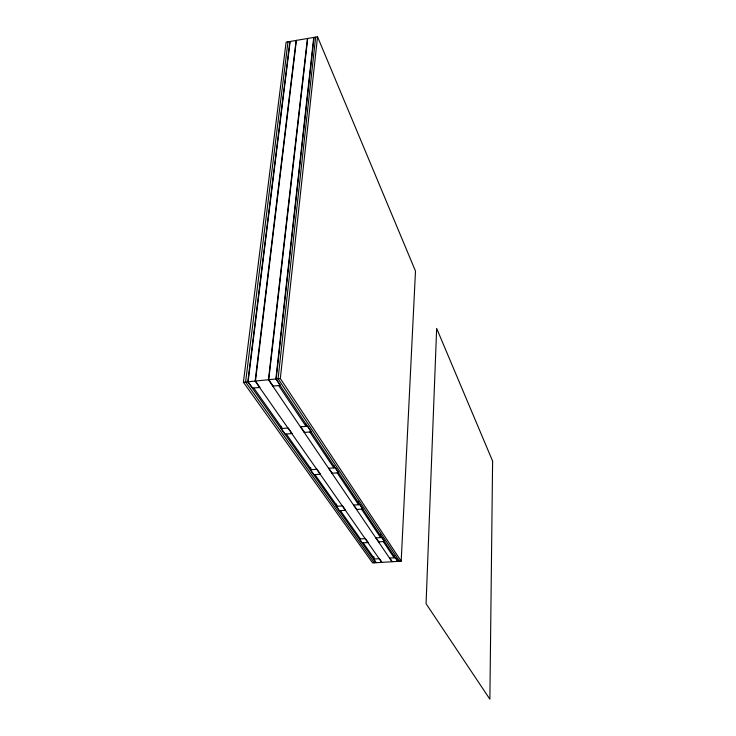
<?xml version="1.0" encoding="UTF-8"?>
<svg xmlns="http://www.w3.org/2000/svg" width="736" height="736" viewBox="0 0 736 736"><rect width="100%" height="100%" fill="white"/><g stroke="black" fill="none" stroke-linecap="round" stroke-linejoin="round"><path stroke-width="1.1" d="M389.758 558.054L392.251 561.734L401.184 561.191L415.49 271.069L317.538 36.8L307.703 38.465L268.76 379.712L273.093 386.096M394.248 555.496L394.128 557.787L383.244 541.558M380.797 534.17L380.595 537.602L361.514 509.137M296.396 40.388L255.466 381.046L259.9 387.403L252.604 388.12L248.106 381.782L290.131 41.455L307.436 38.511L268.447 379.739L392.012 561.752L376.28 562.709L373.686 559.047L373.824 556.747M358.791 501.29L358.552 504.721L337.189 472.852M336.352 506.34L342.571 505.89L345.635 510.278L339.452 510.72L336.352 506.34L336.527 504.05M334.052 465.612L333.868 467.894L309.782 431.968M310.454 469.78L317.014 469.255L320.454 474.186L313.941 474.702L310.454 469.78L310.656 467.498M306.24 424.074L306.02 426.356L278.668 385.544M281.262 428.582L288.199 427.956L292.091 433.532L285.2 434.139L281.262 428.582L281.502 426.291M315.643 37.122L278.088 378.773L399.464 561.301M401.184 561.191L280.324 378.552L317.538 36.8M313.748 37.444L275.862 378.994L397.744 561.402M314.014 37.398L276.175 378.966L280.453 385.37L272.78 386.124M296.13 40.434L255.153 381.073L381.736 562.378M247.802 381.809L289.874 41.501L286.12 42.136L243.395 382.251L372.628 562.93L376.041 562.718L247.802 381.809L243.395 382.251M287.997 41.814L245.594 382.03L374.33 562.828M248.106 381.782L268.447 379.739M268.76 379.712L280.324 378.552M300.435 426.852L307.722 426.199L311.466 431.82L304.235 432.455M328.578 468.317L335.469 467.765L338.781 472.724L331.945 473.266M353.547 505.089L360.07 504.611L363.023 509.027L356.537 509.496M375.829 537.915L382.039 537.51L384.68 541.466L378.516 541.871M373.686 559.047L379.408 558.688L381.975 562.359M389.51 558.072L395.517 557.704L397.983 561.393M253.754 388.01L282.357 428.481M286.286 434.047L311.484 469.697M314.962 474.619L337.327 506.267M340.428 510.655L360.41 538.927M363.188 542.864L374.587 558.992M300.73 426.834L304.529 432.428M328.863 468.298L332.221 473.248M353.804 505.071L356.794 509.478M376.078 537.896L378.764 541.852M492.605 461.086L489.872 699.2L426.07 603.695L436.66 328.412L492.605 461.086M365.396 538.605L359.481 538.991L362.259 542.92L368.147 542.542L365.396 538.605"/></g></svg>
